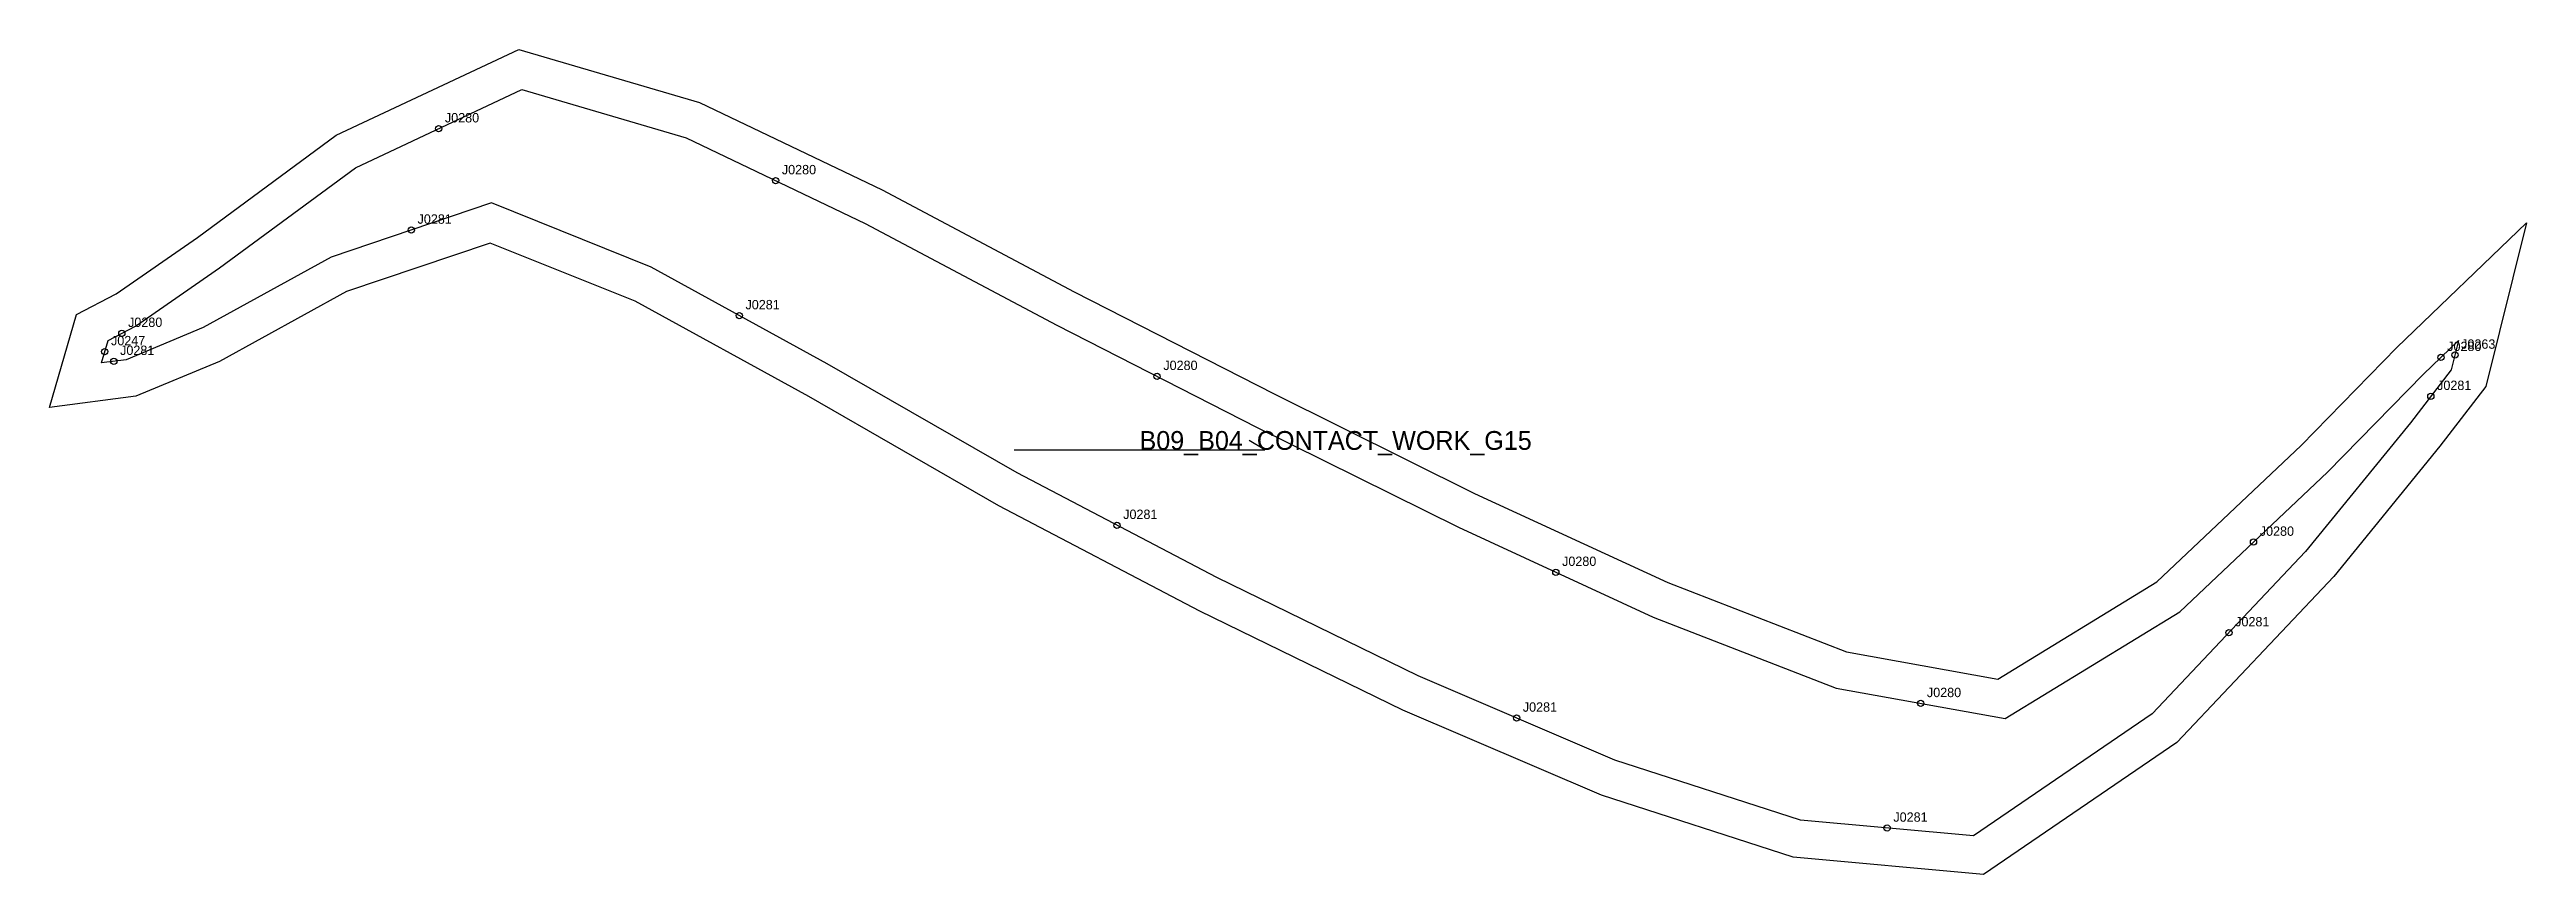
# Model space of a CAD drawing. Header units: millimetres. Extents: x -19 to 773, y -171 to 93.
import ezdxf

# ---------------------------------------------------------------- set-up
doc = ezdxf.new("R2010")
doc.units = ezdxf.units.MM
for name, color, linetype in [('CUT', 1, 'Continuous'), ('GRAIN', 3, 'Continuous'), ('LABEL', 7, 'Continuous'), ('NOTCH', 2, 'Continuous'), ('SEW', 5, 'Continuous')]:
    doc.layers.add(name, color=color, linetype=linetype)

msp = doc.modelspace()

# ---------------------------------------------------------------- linework, layer by layer
at = {"layer": 'CUT'}
msp.add_lwpolyline([(-10.09, 8.29), (2.61, 14.85), (28.61, 32.89), (72.85, 65.5), (131.27, 92.89), (188.99, 75.93), (247.27, 48.09), (308.68, 15.5), (372.55, -17.12), (436.58, -48.89), (498.37, -77.4), (555.37, -99.53), (603.73, -108.2), (654.52, -77.18), (700.61, -33.55), (731.25, -2.32), (772.64, 37.58), (759.65, -14.71), (744.97, -33.8), (711.1, -75.4), (660.91, -128.45), (599.21, -170.62), (538.34, -165.11), (477.17, -145.33), (413.61, -118.11), (348.83, -86.48), (284.64, -52.9), (223.9, -17.99), (168.4, 12.46), (122.12, 31.09), (76.15, 15.58), (35.58, -6.77), (8.92, -17.87), (-18.69, -21.42), (-10.09, 8.29)], close=True, dxfattribs=at)
at = {"layer": 'GRAIN'}
for p, q in [((289.54, -34.98), (369.54, -34.98)), ((369.54, -34.98), (364.54, -31.98))]:
    msp.add_line(p, q, dxfattribs=at)
at = {"layer": 'NOTCH'}
for centre in [(105.63, 67.61), (213.28, 51.03), (96.89, 35.24), (201.66, 7.9), (4.41, 2.27), (-1.04, -3.59), (1.86, -6.68), (745.32, -5.42), (749.77, -4.69), (335.15, -11.49), (742.09, -17.87), (322.33, -59.07), (685.44, -64.44), (462.54, -74.08), (677.58, -93.37), (579.1, -115.98), (450, -120.64), (568.38, -155.78)]:
    msp.add_circle(centre, 1, dxfattribs=at)
at = {"layer": 'SEW'}
msp.add_lwpolyline([(0, 0), (8.81, 4.55), (35.59, 23.13), (79.01, 55.13), (132.25, 80.1), (184.69, 64.69), (241.87, 37.37), (303.14, 4.86), (367.16, -27.84), (431.4, -59.72), (493.68, -88.45), (552.11, -111.13), (606.1, -120.82), (661.85, -86.76), (709.02, -42.11), (739.69, -10.84), (750.94, 0), (748.61, -9.39), (735.56, -26.35), (702.08, -67.48), (653.08, -119.27), (596, -158.28), (540.76, -153.28), (481.39, -134.08), (418.61, -107.2), (354.25, -75.77), (290.42, -42.37), (229.77, -7.53), (173.54, 23.32), (122.48, 43.88), (71.29, 26.61), (30.36, 4.05), (5.79, -6.18), (-2.08, -7.19)], close=True, dxfattribs=at)

# ---------------------------------------------------------------- texts
at = {"layer": 'LABEL'}
for s, height, p in [('J0280', 3, (107.63, 69.61)), ('J0280', 3, (215.28, 53.03)), ('J0281', 3, (98.89, 37.24)), ('J0281', 3, (203.66, 9.9)), ('J0247', 3, (0.96, -1.59)), ('J0280', 3, (6.41, 4.27)), ('J0263', 3, (751.77, -2.69)), ('J0281', 3, (3.86, -4.68)), ('J0280', 3, (337.15, -9.49)), ('J0280', 3, (747.32, -3.42)), ('J0281', 3, (744.09, -15.87)), ('B09_B04_CONTACT_WORK_G15', 6, (329.54, -34.98)), ('J0281', 3, (324.33, -57.07)), ('J0280', 3, (687.44, -62.44)), ('J0280', 3, (464.54, -72.08)), ('J0281', 3, (679.58, -91.37)), ('J0281', 3, (452, -118.64)), ('J0280', 3, (581.1, -113.98)), ('J0281', 3, (570.38, -153.78))]:
    msp.add_text(s, height=height, dxfattribs=at).set_placement(p)

doc.saveas('drawing.dxf')
